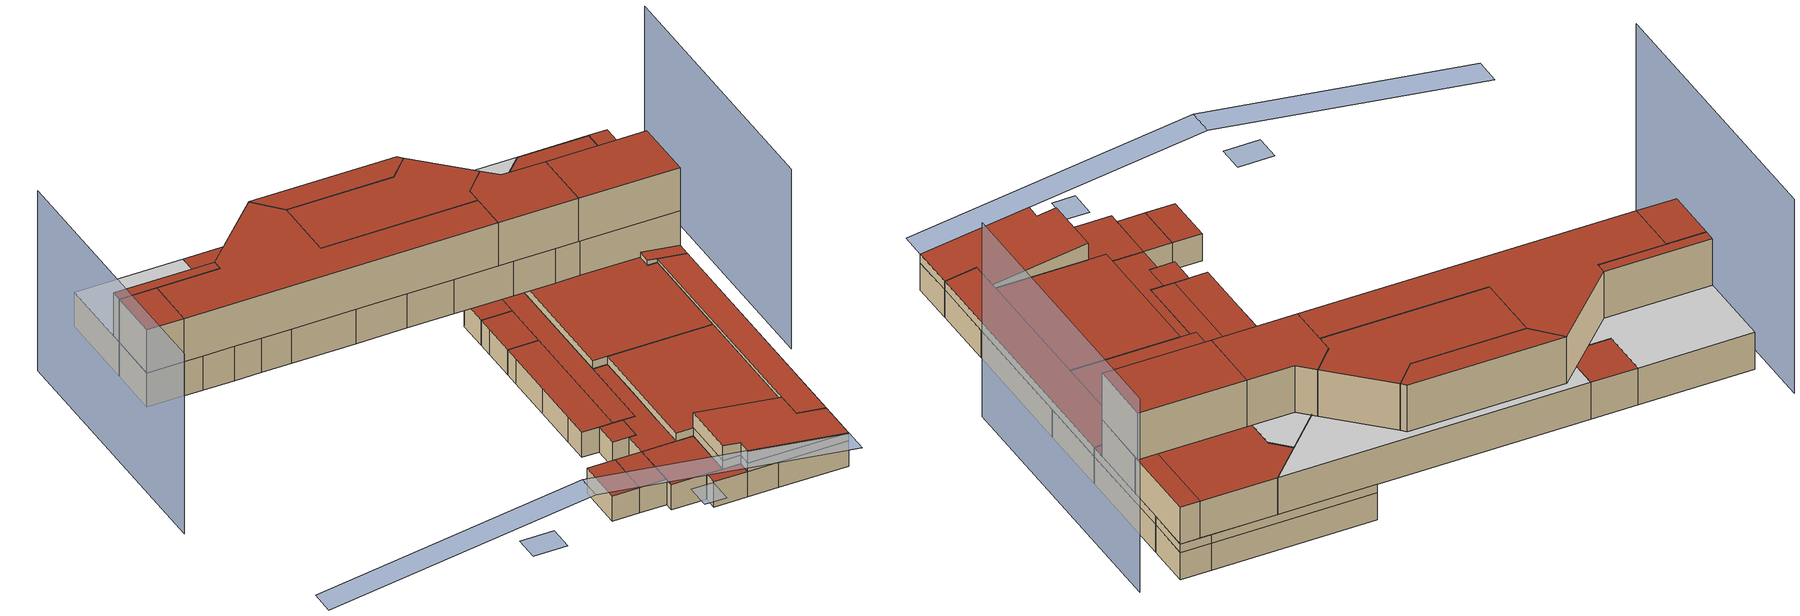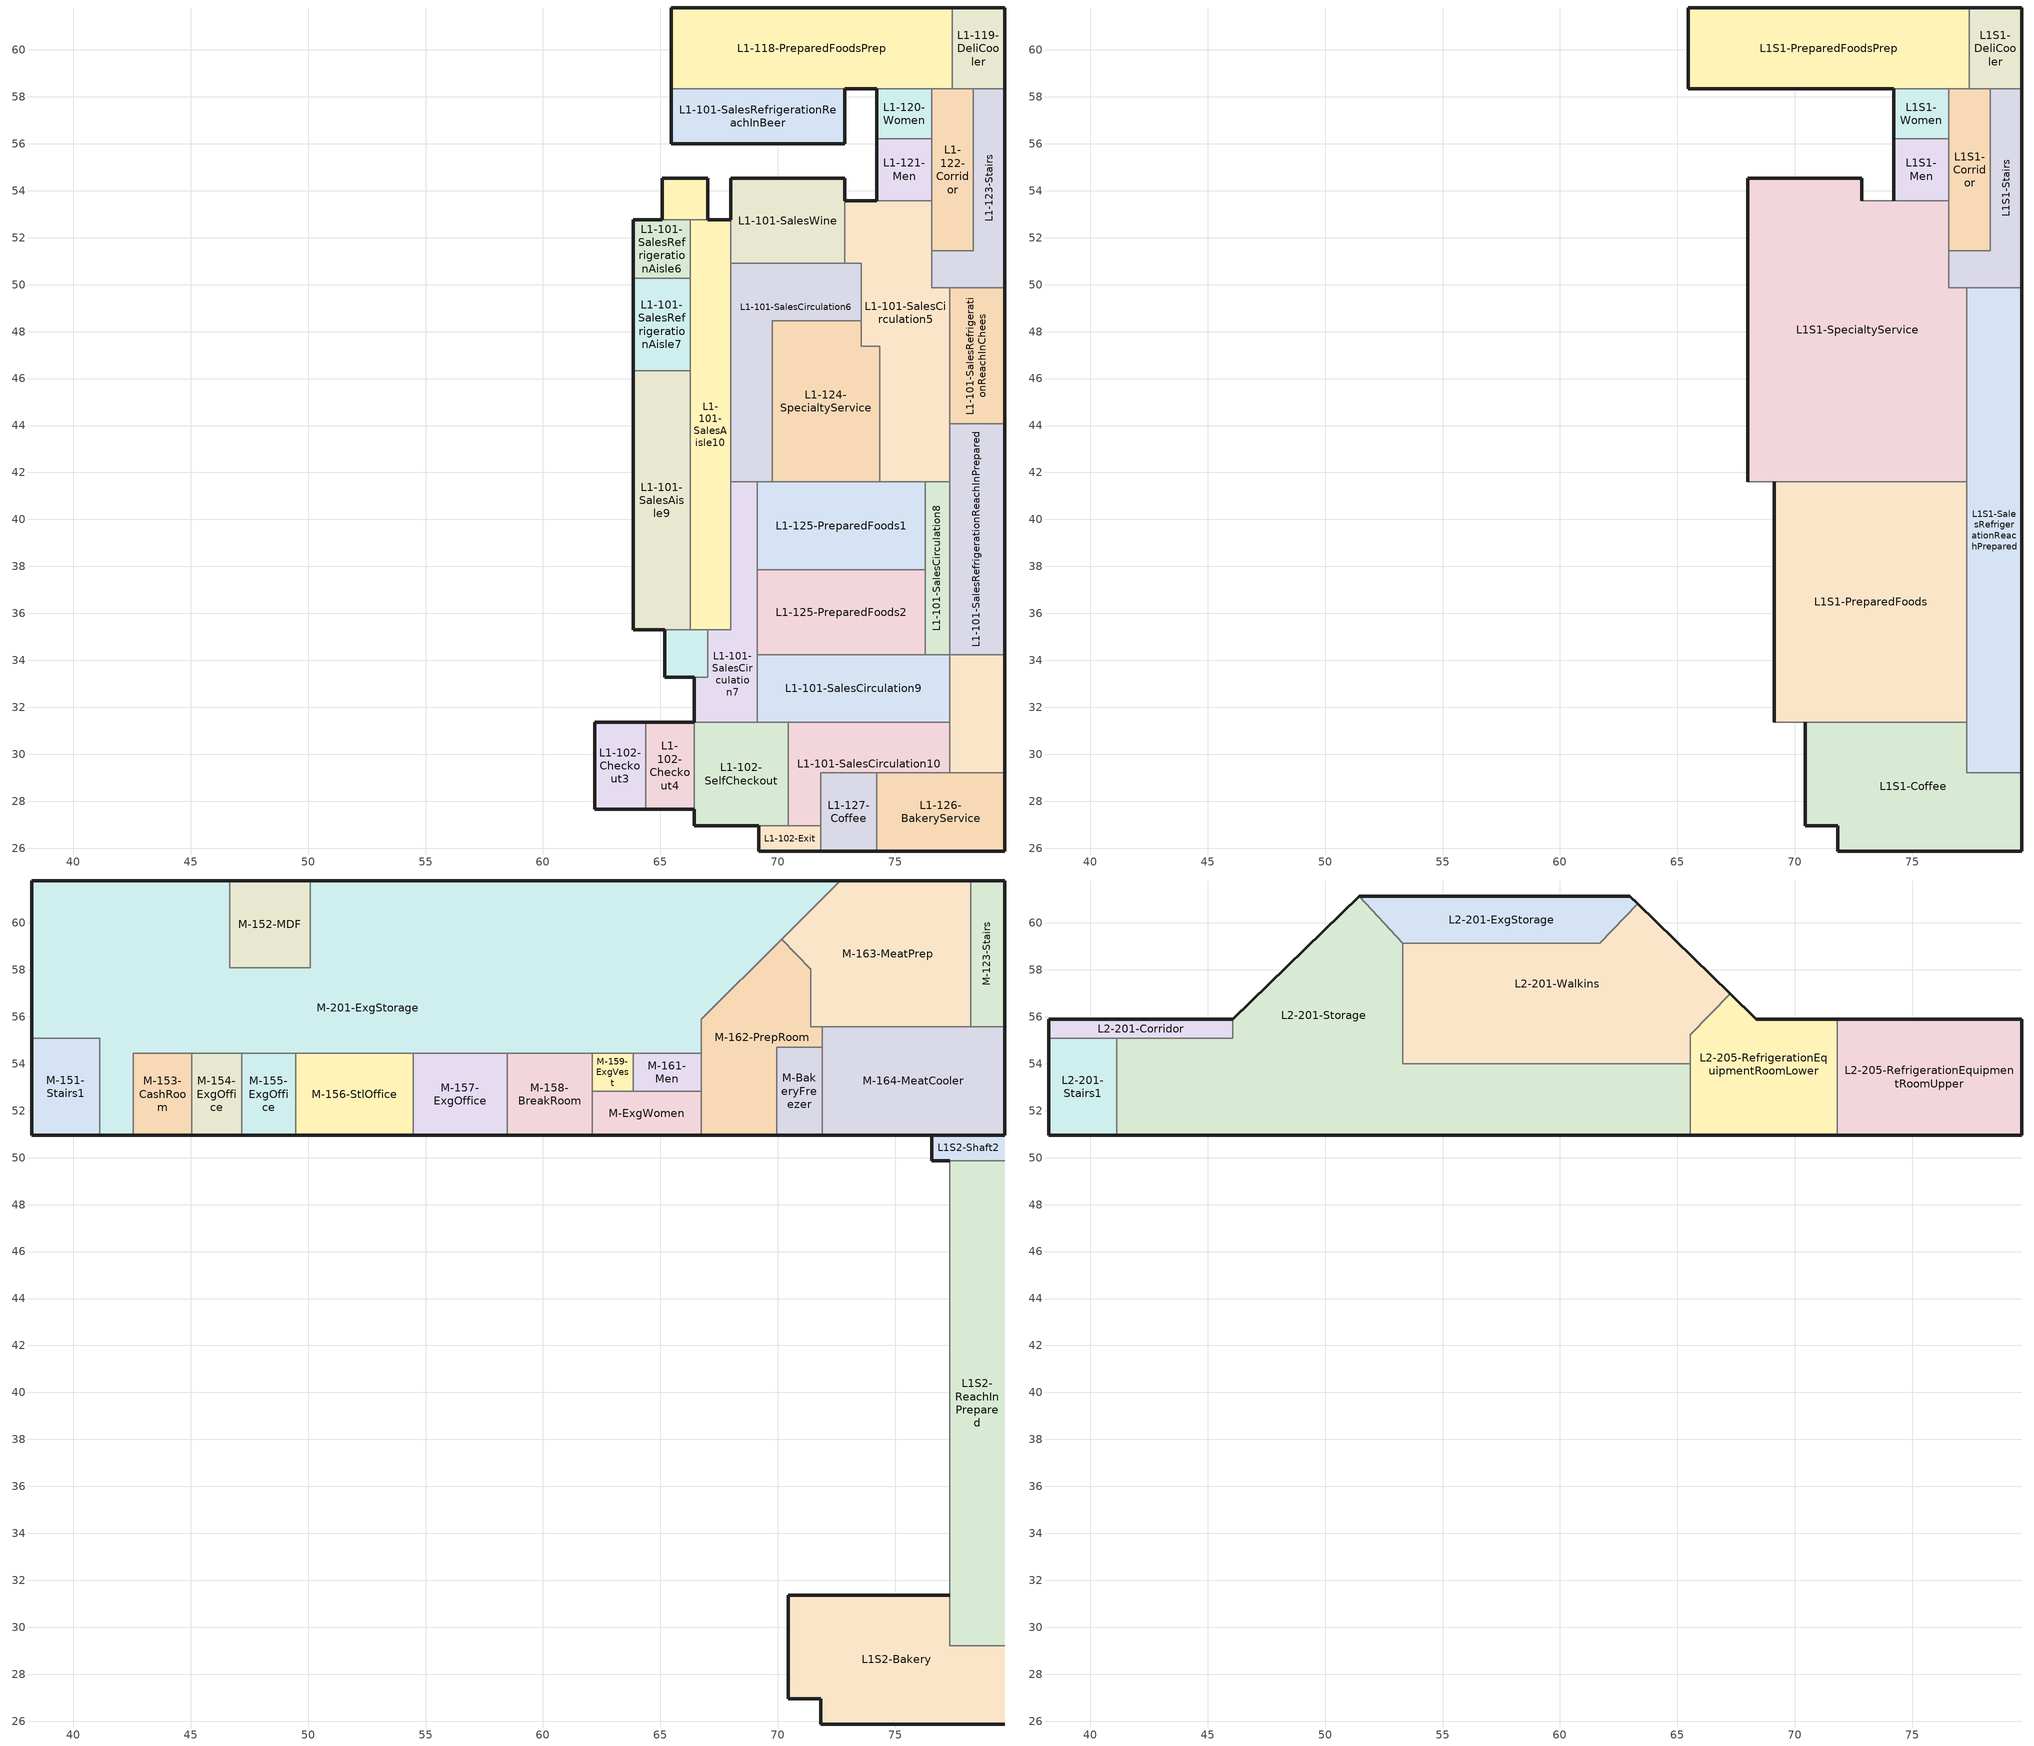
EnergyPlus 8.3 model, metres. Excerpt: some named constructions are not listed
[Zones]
L1-126-BakeryService
 floor ground (Interior Floor): 74.23,25.88 74.23,29.21 79.67,29.21 79.67,25.88 z0
 wall outside (Exterior Wall): 74.23,25.88 79.67,25.88 79.67,29.21 z0:2.13
 wall to L1-127-Coffee (Interior Wall): 74.23,29.21 74.23,25.88 z0:2.13
 wall to L1-101-SalesRefrigerationReachInBeverages (Interior Wall): 79.67,29.21 77.34,29.21 z0:2.13
 wall to L1-101-SalesCirculation10 (Interior Wall): 77.34,29.21 74.23,29.21 z0:2.13
L1-127-Coffee
 floor ground (Interior Floor): 71.84,25.88 71.84,29.21 74.23,29.21 74.23,25.88 z0
 wall outside (Exterior Wall): 71.84,25.88 74.23,25.88 z0:2.13
 wall to L1-101-SalesCirculation10 (Interior Wall): 74.23,29.21 71.84,29.21 71.84,26.95 z0:2.13
 wall to L1-102-Exit (Interior Wall): 71.84,26.95 71.84,25.88 z0:2.13
L1-102-Exit
 floor ground (Interior Floor): 69.19,25.88 69.19,26.95 71.84,26.95 71.84,25.88 z0
 wall outside (Exterior Wall): 69.19,26.95 69.19,25.88 71.84,25.88 z0:2.13
 wall to L1-102-SelfCheckout (Interior Wall): 70.44,26.95 69.19,26.95 z0:2.13
 wall to L1-101-SalesCirculation10 (Interior Wall): 71.84,26.95 70.44,26.95 z0:2.13
 roof outside (Exterior Roof): 69.19,25.88 71.84,25.88 71.84,26.95 69.19,26.95 z2.13
L1-102-SelfCheckout
 floor ground (Interior Floor): 66.45,26.95 66.45,31.36 70.44,31.36 70.44,26.95 z0
 wall outside (Exterior Wall): 66.45,27.65 66.45,26.95 69.19,26.95 z0:2.13
 wall to L1-101-SalesCirculation10 (Interior Wall): 70.44,26.95 70.44,31.36 z0:2.13
 wall to L1-101-SalesCirculation9 (Interior Wall): 70.44,31.36 69.13,31.36 z0:2.13
 wall to L1-101-SalesCirculation7 (Interior Wall): 69.13,31.36 66.45,31.36 z0:2.13
 wall to L1-102-Checkout4 (Interior Wall): 66.45,31.36 66.45,27.65 z0:2.13
 roof outside (Exterior Roof): 66.45,26.95 70.44,26.95 70.44,31.36 66.45,31.36 z2.13
L1-101-SalesRefrigerationReachInBeer
 floor ground (Interior Floor): 65.46,55.99 65.46,58.34 72.85,58.34 72.85,55.99 z0
 wall outside (Exterior Wall): 65.46,58.34 65.46,55.99 72.85,55.99 72.85,58.34 z0:2.13
 wall to L1-118-PreparedFoodsPrep (Interior Wall): 72.85,58.34 65.46,58.34 z0:2.13
 roof outside (Exterior Roof): 65.46,55.99 72.85,55.99 72.85,58.34 65.46,58.34 z2.13
L1-102-Checkout4
 floor ground (Interior Floor): 64.37,27.65 64.37,31.36 66.45,31.36 66.45,27.65 z0
 wall outside (Exterior Wall): 66.45,31.36 64.37,31.36 / 64.37,27.65 66.45,27.65 z0:2.13
 wall to L1-102-Checkout3 (Interior Wall): 64.37,31.36 64.37,27.65 z0:2.13
 roof outside (Exterior Roof): 64.37,27.65 66.45,27.65 66.45,31.36 64.37,31.36 z2.13
L1-102-Checkout3
 floor ground (Interior Floor): 62.21,27.65 62.21,31.36 64.37,31.36 64.37,27.65 z0
 wall outside (Exterior Wall): 64.37,31.36 62.21,31.36 62.21,27.65 64.37,27.65 z0:2.13
 roof outside (Exterior Roof): 62.21,27.65 64.37,27.65 64.37,31.36 62.21,31.36 z2.13
L1-101-SalesRefrigerationEndcap2
 floor ground (Interior Floor): 65.07,52.77 65.07,54.53 67.03,54.53 67.03,52.77 z0
 wall outside (Exterior Wall): 67.03,52.77 67.03,54.53 65.07,54.53 65.07,52.77 z0:2.13
 wall to L1-101-SalesRefrigerationAisle6 (Interior Wall): 65.07,52.77 66.27,52.77 z0:2.13
 wall to L1-101-SalesAisle10 (Interior Wall): 66.27,52.77 67.03,52.77 z0:2.13
 roof outside (Exterior Roof): 65.07,52.77 67.03,52.77 67.03,54.53 65.07,54.53 z2.13
L1-101-SalesRefrigerationEndcap3
 floor ground (Interior Floor): 65.2,33.28 65.2,35.3 67.03,35.3 67.03,33.28 z0
 wall outside (Exterior Wall): 65.2,35.3 65.2,33.28 66.45,33.28 z0:2.13
 wall to L1-101-SalesCirculation7 (Interior Wall): 66.45,33.28 67.03,33.28 67.03,35.3 z0:2.13
 wall to L1-101-SalesAisle10 (Interior Wall): 67.03,35.3 66.27,35.3 z0:2.13
 wall to L1-101-SalesAisle9 (Interior Wall): 66.27,35.3 65.2,35.3 z0:2.13
 roof outside (Exterior Roof): 65.2,33.28 67.03,33.28 67.03,35.3 65.2,35.3 z2.13
L1-101-SalesWine
 floor ground (Interior Floor): 68,50.9 68,54.53 72.85,54.53 72.85,50.9 z0
 wall outside (Exterior Wall): 72.85,53.58 72.85,54.53 68,54.53 68,52.77 z0:2.13
 wall to L1-101-SalesAisle10 (Interior Wall): 68,52.77 68,50.9 z0:2.13
 wall to L1-101-SalesCirculation6 (Interior Wall): 68,50.9 72.85,50.9 z0:2.13
 wall to L1-101-SalesCirculation5 (Interior Wall): 72.85,50.9 72.85,53.58 z0:2.13
L1-124-SpecialtyService
 floor ground (Interior Floor): 69.77,41.61 69.77,48.46 73.55,48.46 73.55,47.37 74.34,47.37 74.34,41.61 z0
 wall to L1-101-SalesCirculation5 (Interior Wall): 74.34,41.61 74.34,42.37 74.34,47.37 73.55,47.37 73.55,48.46 z0:2.13
 wall to L1-101-SalesCirculation6 (Interior Wall): 73.55,48.46 69.77,48.46 69.77,41.61 z0:2.13
 wall to L1-125-PreparedFoods1 (Interior Wall): 69.77,41.61 74.34,41.61 z0:2.13
L1-101-SalesCirculation6
 floor ground (Interior Floor): 68,41.61 68,50.9 73.55,50.9 73.55,48.46 69.77,48.46 69.77,41.61 z0
 wall to L1-125-PreparedFoods1 (Interior Wall): 69.13,41.61 69.77,41.61 z0:2.13
 wall to L1-101-SalesCirculation5 (Interior Wall): 73.55,48.46 73.55,50.9 72.85,50.9 z0:2.13
 wall to L1-101-SalesAisle10 (Interior Wall): 68,50.9 68,41.61 z0:2.13
 wall to L1-101-SalesCirculation7 (Interior Wall): 68,41.61 69.13,41.61 z0:2.13
L1-101-SalesRefrigerationReachInBeverages
 floor ground (Interior Floor): 77.34,29.21 77.34,34.25 79.67,34.25 79.67,29.21 z0
 wall outside (Exterior Wall): 79.67,29.21 79.67,34.25 z0:2.13
 wall to L1-101-SalesCirculation10 (Interior Wall): 77.34,31.36 77.34,29.21 z0:2.13
 wall to L1-101-SalesRefrigerationReachInPrepared (Interior Wall): 79.67,34.25 77.34,34.25 z0:2.13
 wall to L1-101-SalesCirculation9 (Interior Wall): 77.34,34.25 77.34,31.36 z0:2.13
L1-101-SalesRefrigerationAisle6
 floor ground (Interior Floor): 63.86,50.27 63.86,52.77 66.27,52.77 66.27,50.27 z0
 wall outside (Exterior Wall): 65.07,52.77 63.86,52.77 63.86,50.27 z0:2.13
 wall to L1-101-SalesRefrigerationAisle7 (Interior Wall): 63.86,50.27 66.27,50.27 z0:2.13
 wall to L1-101-SalesAisle10 (Interior Wall): 66.27,50.27 66.27,52.77 z0:2.13
 roof outside (Exterior Roof): 63.86,50.27 66.27,50.27 66.27,52.77 63.86,52.77 z2.13
L1-125-PreparedFoods1
 floor ground (Interior Floor): 69.13,37.86 69.13,41.61 76.29,41.61 76.29,37.86 z0
 wall to L1-125-PreparedFoods2 (Interior Wall): 69.13,37.86 76.29,37.86 z0:2.13
 wall to L1-101-SalesCirculation8 (Interior Wall): 76.29,37.86 76.29,41.61 z0:2.13
 wall to L1-101-SalesCirculation5 (Interior Wall): 76.29,41.61 74.34,41.61 z0:2.13
 wall to L1-101-SalesCirculation7 (Interior Wall): 69.13,41.61 69.13,37.86 z0:2.13
L1-125-PreparedFoods2
 floor ground (Interior Floor): 69.13,34.25 69.13,37.86 76.29,37.86 76.29,34.25 z0
 wall to L1-101-SalesCirculation7 (Interior Wall): 69.13,37.86 69.13,34.25 z0:2.13
 wall to L1-101-SalesCirculation9 (Interior Wall): 69.13,34.25 76.29,34.25 z0:2.13
 wall to L1-101-SalesCirculation8 (Interior Wall): 76.29,34.25 76.29,37.86 z0:2.13
L1-101-SalesCirculation7
 floor ground (Interior Floor): 66.45,31.36 66.45,33.28 67.03,33.28 67.03,35.3 68,35.3 68,41.61 69.13,41.61 69.13,31.36 z0
 wall outside (Exterior Wall): 66.45,33.28 66.45,31.36 z0:2.13
 wall to L1-101-SalesAisle10 (Interior Wall): 68,41.61 68,35.3 67.03,35.3 z0:2.13
 wall to L1-101-SalesCirculation9 (Interior Wall): 69.13,31.36 69.13,34.25 z0:2.13
 roof outside (Exterior Roof): 66.45,31.36 69.13,31.36 69.13,41.61 68,41.61 68,35.3 67.03,35.3 67.03,33.28 66.45,33.28 z2.13
L1-101-SalesAisle10
 floor ground (Interior Floor): 66.27,35.3 66.27,52.77 68,52.77 68,35.3 z0
 wall outside (Exterior Wall): 68,52.77 67.03,52.77 z0:2.13
 wall to L1-101-SalesRefrigerationAisle7 (Interior Wall): 66.27,50.27 66.27,46.33 z0:2.13
 wall to L1-101-SalesAisle9 (Interior Wall): 66.27,46.33 66.27,35.3 z0:2.13
 roof outside (Exterior Roof): 66.27,35.3 68,35.3 68,52.77 66.27,52.77 z2.13
L1-101-SalesRefrigerationAisle7
 floor ground (Interior Floor): 63.86,46.33 63.86,50.27 66.27,50.27 66.27,46.33 z0
 wall outside (Exterior Wall): 63.86,50.27 63.86,49 63.86,46.33 z0:2.13
 wall to L1-101-SalesAisle9 (Interior Wall): 63.86,46.33 66.27,46.33 z0:2.13
 roof outside (Exterior Roof): 63.86,46.33 66.27,46.33 66.27,50.27 63.86,50.27 z2.13
L1-101-SalesAisle9
 floor ground (Interior Floor): 63.86,35.3 63.86,46.33 66.27,46.33 66.27,35.3 z0
 wall outside (Exterior Wall): 63.86,46.33 63.86,45.13 63.86,41.19 63.86,37.32 63.86,35.3 65.2,35.3 z0:2.13
 roof outside (Exterior Roof): 63.86,35.3 66.27,35.3 66.27,46.33 63.86,46.33 z2.13
L1-101-SalesRefrigerationReachInChees
 floor ground (Interior Floor): 77.34,44.08 77.34,49.87 79.67,49.87 79.67,44.08 z0
 wall outside (Exterior Wall): 79.67,44.08 79.67,49.87 z0:2.13
 wall to L1-101-SalesCirculation5 (Interior Wall): 77.34,49.87 77.34,44.08 z0:2.13
 wall to L1-101-SalesRefrigerationReachInPrepared (Interior Wall): 77.34,44.08 79.67,44.08 z0:2.13
 wall to L1-123-Stairs (Interior Wall): 79.67,49.87 77.34,49.87 z0:2.13
L1-101-SalesRefrigerationReachInPrepared
 floor ground (Interior Floor): 77.34,34.25 77.34,44.08 79.67,44.08 79.67,34.25 z0
 wall outside (Exterior Wall): 79.67,34.25 79.67,44.08 z0:2.13
 wall to L1-101-SalesCirculation8 (Interior Wall): 77.34,41.61 77.34,34.25 z0:2.13
 wall to L1-101-SalesCirculation5 (Interior Wall): 77.34,44.08 77.34,41.61 z0:2.13
L1-101-SalesCirculation5
 floor ground (Interior Floor): 73.55,47.37 73.55,50.9 72.85,50.9 72.85,53.58 76.57,53.58 76.57,49.87 77.34,49.87 77.34,41.61 74.34,41.61 74.34,47.37 z0
 wall outside (Exterior Wall): 74.22,53.58 72.85,53.58 z0:2.13
 wall to L1-123-Stairs (Interior Wall): 77.34,49.87 76.57,49.87 76.57,51.44 z0:2.13
 wall to L1-122-Corridor (Interior Wall): 76.57,51.44 76.57,53.58 z0:2.13
 wall to L1-121-Men (Interior Wall): 76.57,53.58 74.22,53.58 z0:2.13
 wall to L1-101-SalesCirculation8 (Interior Wall): 76.29,41.61 77.34,41.61 z0:2.13
L1-101-SalesCirculation8
 floor ground (Interior Floor): 76.29,34.25 76.29,41.61 77.34,41.61 77.34,34.25 z0
 wall to L1-101-SalesCirculation9 (Interior Wall): 76.29,34.25 77.34,34.25 z0:2.13
L1-101-SalesCirculation9
 floor ground (Interior Floor): 69.13,31.36 69.13,34.25 77.34,34.25 77.34,31.36 z0
 wall to L1-101-SalesCirculation10 (Interior Wall): 70.44,31.36 77.34,31.36 z0:2.13
L1-101-SalesCirculation10
 floor ground (Interior Floor): 70.44,26.95 70.44,31.36 77.34,31.36 77.34,29.21 71.84,29.21 71.84,26.95 z0
L1-121-Men
 floor ground (Interior Floor): 74.22,53.58 74.22,56.22 76.57,56.22 76.57,53.58 z0
 wall outside (Exterior Wall): 74.22,56.22 74.22,53.58 z0:2.13
 wall to L1-122-Corridor (Interior Wall): 76.57,53.58 76.57,56.22 z0:2.13
 wall to L1-120-Women (Interior Wall): 76.57,56.22 74.22,56.22 z0:2.13
L1-118-PreparedFoodsPrep
 floor ground (Interior Floor): 65.46,58.34 65.46,61.78 77.42,61.78 77.42,58.34 z0
 wall outside (Exterior Wall): 77.42,61.78 65.46,61.78 65.46,58.34 / 72.85,58.34 74.22,58.34 z0:2.13
 wall to L1-122-Corridor (Interior Wall): 76.57,58.34 77.42,58.34 z0:2.13
 wall to L1-119-DeliCooler (Interior Wall): 77.42,58.34 77.42,61.78 z0:2.13
 wall to L1-120-Women (Interior Wall): 74.22,58.34 76.57,58.34 z0:2.13
L1-120-Women
 floor ground (Interior Floor): 74.22,56.22 74.22,58.34 76.57,58.34 76.57,56.22 z0
 wall outside (Exterior Wall): 74.22,58.34 74.22,56.22 z0:2.13
 wall to L1-122-Corridor (Interior Wall): 76.57,56.22 76.57,58.34 z0:2.13
L1-119-DeliCooler
 floor ground (Interior Floor): 77.42,58.34 77.42,61.78 79.67,61.78 79.67,58.34 z0
 wall outside (Exterior Wall): 79.67,58.34 79.67,61.78 77.42,61.78 z0:2.13
 wall to L1-123-Stairs (Interior Wall): 78.33,58.34 79.67,58.34 z0:2.13
 wall to L1-122-Corridor (Interior Wall): 77.42,58.34 78.33,58.34 z0:2.13
L1-122-Corridor
 floor ground (Interior Floor): 76.57,51.44 76.57,58.34 78.33,58.34 78.33,51.44 z0
 wall to L1-123-Stairs (Interior Wall): 76.57,51.44 78.33,51.44 78.33,58.34 z0:2.13
L1-123-Stairs
 floor ground (Interior Floor): 76.57,49.87 76.57,51.44 78.33,51.44 78.33,58.34 79.67,58.34 79.67,49.87 z0
 wall outside (Exterior Wall): 79.67,49.87 79.67,58.34 z0:2.13
L1S1-PreparedFoods
 floor to L1-101-SalesCirculation9 (Interior Floor): 69.13,31.36 69.13,41.61 77.34,41.61 77.34,31.36 z2.13
 wall outside (Exterior Wall): 69.13,41.61 69.13,31.36 z2.13:2.82
 wall to L1S1-SpecialtyService (Interior Wall): 77.34,41.61 69.13,41.61 z2.13:2.82
 wall to L1S1-Coffee (Interior Wall): 69.13,31.36 77.34,31.36 z2.13:2.82
 wall to L1S1-SalesRefrigerationReachPrepared (Interior Wall): 77.34,31.36 77.34,41.61 z2.13:2.82
 roof outside (Exterior Roof): 69.13,31.36 77.34,31.36 77.34,41.61 69.13,41.61 z2.82
L1S1-Coffee
 floor to L1-101-SalesCirculation10 (Interior Floor): 70.44,26.95 70.44,31.36 77.34,31.36 77.34,29.21 79.67,29.21 79.67,25.88 71.84,25.88 71.84,26.95 z2.13
 wall outside (Exterior Wall): 70.44,31.36 70.44,26.95 71.84,26.95 71.84,25.88 79.67,25.88 79.67,29.21 z2.13:2.82
 wall to L1S1-SalesRefrigerationReachPrepared (Interior Wall): 79.67,29.21 77.34,29.21 77.34,31.36 z2.13:2.82
L1S1-SalesRefrigerationReachPrepared
 floor to L1-101-SalesRefrigerationReachInPrepared (Interior Floor): 77.34,29.21 77.34,49.87 79.67,49.87 79.67,29.21 z2.13
 wall outside (Exterior Wall): 79.67,29.21 79.67,49.87 z2.13:2.82
 wall to L1S1-Stairs (Interior Wall): 79.67,49.87 77.34,49.87 z2.13:2.82
 wall to L1S1-SpecialtyService (Interior Wall): 77.34,49.87 77.34,29.21 z2.13:2.82
L1S1-SpecialtyService
 floor to L1-101-SalesCirculation5 (Interior Floor): 68,41.61 68,54.53 72.85,54.53 72.85,53.58 76.57,53.58 76.57,49.87 77.34,49.87 77.34,41.61 z2.13
 wall outside (Exterior Wall): 72.85,53.58 72.85,54.53 68,54.53 68,41.61 z2.13:2.82
 wall to L1S1-Stairs (Interior Wall): 77.34,49.87 76.57,49.87 76.57,53.58 z2.13:2.82
 wall to L1S1-Men (Interior Wall): 76.57,53.58 72.85,53.58 z2.13:2.82
 roof outside (Exterior Roof): 68,41.61 77.34,41.61 77.34,49.87 76.57,49.87 76.57,53.58 72.85,53.58 72.85,54.53 68,54.53 z2.82
L1S1-Men
 floor to L1-121-Men (Interior Floor): 74.22,53.58 74.22,56.22 76.57,56.22 76.57,53.58 z2.13
 wall outside (Exterior Wall): 74.22,56.22 74.22,53.58 z2.13:2.82
 wall to L1S1-Corridor (Interior Wall): 76.57,53.58 76.57,56.22 z2.13:2.82
 wall to L1S1-Women (Interior Wall): 76.57,56.22 74.22,56.22 z2.13:2.82
 roof outside (Exterior Roof): 74.22,53.58 76.57,53.58 76.57,56.22 74.22,56.22 z2.82
L1S1-PreparedFoodsPrep
 floor to L1-118-PreparedFoodsPrep (Interior Floor): 65.46,58.34 65.46,61.78 77.42,61.78 77.42,58.34 z2.13
 wall outside (Exterior Wall): 77.42,61.78 65.46,61.78 65.46,58.34 72.85,58.34 74.22,58.34 z2.13:2.82
 wall to L1S1-Corridor (Interior Wall): 76.57,58.34 77.42,58.34 z2.13:2.82
 wall to L1S1-DeliCooler (Interior Wall): 77.42,58.34 77.42,61.78 z2.13:2.82
 wall to L1S1-Women (Interior Wall): 74.22,58.34 76.57,58.34 z2.13:2.82
 roof outside (Exterior Roof): 65.46,58.34 77.42,58.34 77.42,61.78 65.46,61.78 z2.82
L1S1-Women
 floor to L1-120-Women (Interior Floor): 74.22,56.22 74.22,58.34 76.57,58.34 76.57,56.22 z2.13
 wall outside (Exterior Wall): 74.22,58.34 74.22,56.22 z2.13:2.82
 wall to L1S1-Corridor (Interior Wall): 76.57,56.22 76.57,58.34 z2.13:2.82
 roof outside (Exterior Roof): 74.22,56.22 76.57,56.22 76.57,58.34 74.22,58.34 z2.82
L1S1-DeliCooler
 floor to L1-119-DeliCooler (Interior Floor): 77.42,58.34 77.42,61.78 79.67,61.78 79.67,58.34 z2.13
 wall outside (Exterior Wall): 79.67,58.34 79.67,61.78 77.42,61.78 z2.13:2.82
 wall to L1S1-Stairs (Interior Wall): 78.33,58.34 79.67,58.34 z2.13:2.82
 wall to L1S1-Corridor (Interior Wall): 77.42,58.34 78.33,58.34 z2.13:2.82
 roof outside (Exterior Roof): 77.42,58.34 79.67,58.34 79.67,61.78 77.42,61.78 z2.82
L1S1-Corridor
 floor to L1-122-Corridor (Interior Floor): 76.57,51.44 76.57,58.34 78.33,58.34 78.33,51.44 z2.13
 wall to L1S1-Stairs (Interior Wall): 76.57,51.44 78.33,51.44 78.33,58.34 z2.13:2.82
 roof outside (Exterior Roof): 76.57,51.44 78.33,51.44 78.33,58.34 76.57,58.34 z2.82
L1S1-Stairs
 floor to L1-123-Stairs (Interior Floor): 76.57,49.87 76.57,51.44 78.33,51.44 78.33,58.34 79.67,58.34 79.67,49.87 z2.13
 wall outside (Exterior Wall): 79.67,49.87 79.67,58.34 z2.13:2.82
L1S2-Bakery
 floor to L1S1-Coffee (Interior Floor): 70.44,26.95 70.44,31.36 77.34,31.36 77.34,29.21 79.67,29.21 79.67,25.88 71.84,25.88 71.84,26.95 z2.82
 wall outside (Exterior Wall): 70.44,31.36 70.44,26.95 z2.82:4.11; 71.84,26.95 71.84,25.88 z2.82:3.91; 71.84,25.88,2.82 79.67,25.88,2.82 71.84,25.88,3.91; 77.34,31.36,2.82 70.44,31.36,2.82 70.44,31.36,4.11 77.34,31.36,3.15; 70.44,26.95,2.82 71.84,26.95,2.82 71.84,26.95,3.91 70.44,26.95,4.11
 wall to L1S2-ReachInPrepared (Interior Wall): 77.34,29.21 77.34,31.36 z2.82:3.15; 79.67,29.21,2.82 77.34,29.21,2.82 77.34,29.21,3.15
 roof outside (Exterior Roof): 71.84,25.88,3.91 79.67,25.88,2.82 79.67,29.21,2.82 77.34,29.21,3.15 77.34,31.36,3.15 70.44,31.36,4.11 70.44,26.95,4.11 71.84,26.95,3.91
L1S2-ReachInPrepared
 floor to L1S1-SalesRefrigerationReachPrepared (Interior Floor): 77.34,29.21 77.34,49.87 79.67,49.87 79.67,29.21 z2.82
 wall to L1S2-Shaft2 (Interior Wall): 79.67,49.87,2.82 77.34,49.87,2.82 77.34,49.87,3.15
 roof outside (Exterior Roof): 77.34,29.21,3.15 79.67,29.21,2.82 79.67,49.87,2.82 77.34,49.87,3.15
L1S2-Shaft2
 floor to L1S1-Stairs (Interior Floor): 76.57,49.87 76.57,50.96 79.67,50.96 79.67,49.87 z2.82
 wall outside (Exterior Wall): 76.57,50.96 76.57,49.87 z2.82:3.25; 79.67,50.96,2.82 76.57,50.96,2.82 76.57,50.96,3.25; 76.57,49.87,2.82 77.34,49.87,2.82 77.34,49.87,3.15 76.57,49.87,3.25
 roof outside (Exterior Roof): 76.57,49.87,3.25 79.67,49.87,2.82 79.67,50.96,2.82 76.57,50.96,3.25
M-158-BreakRoom
 floor outside (Interior Floor): 58.47,50.96 58.47,54.44 62.09,54.44 62.09,50.96 z2.82
 wall outside (Exterior Wall): 58.47,50.96 62.09,50.96 z2.82:5.72
 wall to M-ExgWomen (Interior Wall): 62.09,50.96 62.09,52.83 z2.82:5.72
 wall to M-157-ExgOffice (Interior Wall): 58.47,54.44 58.47,50.96 z2.82:5.72
 wall to M-201-ExgStorage (Interior Wall): 62.09,54.44 58.47,54.44 z2.82:5.72
 wall to M-159-ExgVest (Interior Wall): 62.09,52.83 62.09,54.44 z2.82:5.72
M-161-Men
 floor outside (Interior Floor): 63.84,52.83 63.84,54.44 66.75,54.44 66.75,52.83 z2.82
 wall to M-159-ExgVest (Interior Wall): 63.84,54.44 63.84,52.83 z2.82:5.72
 wall to M-201-ExgStorage (Interior Wall): 66.75,54.44 63.84,54.44 z2.82:5.72
 wall to M-162-PrepRoom (Interior Wall): 66.75,52.83 66.75,54.44 z2.82:5.72
 wall to M-ExgWomen (Interior Wall): 63.84,52.83 66.75,52.83 z2.82:5.72
M-159-ExgVest
 floor outside (Interior Floor): 62.09,52.83 62.09,54.44 63.84,54.44 63.84,52.83 z2.82
 wall to M-ExgWomen (Interior Wall): 62.09,52.83 63.84,52.83 z2.82:5.72
 wall to M-201-ExgStorage (Interior Wall): 63.84,54.44 62.09,54.44 z2.82:5.72
M-201-ExgStorage
 floor outside (Interior Floor): 38.22,55.08 38.22,61.78 46.65,61.78 46.65,58.09 50.08,58.09 50.08,61.78 72.67,61.78 66.75,55.9 66.75,54.44 42.55,54.44 42.55,50.96 41.12,50.96 41.12,55.08 z2.82
 wall outside (Exterior Wall): 72.67,61.78 50.08,61.78 / 41.12,50.96 42.55,50.96 / 46.65,61.78 38.22,61.78 38.22,55.08 z2.82:5.72
 wall to M-152-MDF (Interior Wall): 50.08,61.78 50.08,58.09 46.65,58.09 46.65,61.78 z2.82:5.72
 wall to M-163-MeatPrep (Interior Wall): 70.16,59.29 72.67,61.78 z2.82:5.72
 wall to M-162-PrepRoom (Interior Wall): 66.75,54.44 66.75,55.9 70.16,59.29 z2.82:5.72
 wall to M-157-ExgOffice (Interior Wall): 54.48,54.44 58.47,54.44 z2.82:5.72
 wall to M-156-StlOffice (Interior Wall): 49.47,54.44 54.48,54.44 z2.82:5.72
 wall to M-155-ExgOffice (Interior Wall): 47.16,54.44 49.47,54.44 z2.82:5.72
 wall to M-154-ExgOffice (Interior Wall): 45.04,54.44 47.16,54.44 z2.82:5.72
 wall to M-153-CashRoom (Interior Wall): 42.55,50.96 42.55,54.44 45.04,54.44 z2.82:5.72
 wall to M-151-Stairs1 (Interior Wall): 38.22,55.08 41.12,55.08 41.12,50.96 z2.82:5.72
M-152-MDF
 floor outside (Interior Floor): 46.65,58.09 46.65,61.78 50.08,61.78 50.08,58.09 z2.82
 wall outside (Exterior Wall): 50.08,61.78 46.65,61.78 z2.82:5.72
 roof outside (Exterior Roof): 46.65,58.09 50.08,58.09 50.08,61.78 46.65,61.78 z5.72
M-162-PrepRoom
 floor outside (Interior Floor): 66.75,50.96 66.75,55.9 70.16,59.29 71.41,58.03 71.41,55.57 71.89,55.57 71.89,54.7 69.95,54.7 69.95,50.96 z2.82
 wall outside (Exterior Wall): 66.75,50.96 69.95,50.96 z2.82:5.72
 wall to M-164-MeatCooler (Interior Wall): 71.89,54.7 71.89,55.57 z2.82:5.72
 wall to M-BakeryFreezer (Interior Wall): 69.95,50.96 69.95,54.7 71.89,54.7 z2.82:5.72
 wall to M-ExgWomen (Interior Wall): 66.75,52.83 66.75,50.96 z2.82:5.72
 wall to M-163-MeatPrep (Interior Wall): 71.89,55.57 71.41,55.57 71.41,58.03 70.16,59.29 z2.82:5.72
M-BakeryFreezer
 floor outside (Interior Floor): 69.95,50.96 69.95,54.7 71.89,54.7 71.89,50.96 z2.82
 wall outside (Exterior Wall): 69.95,50.96 71.89,50.96 z2.82:5.72
 wall to M-164-MeatCooler (Interior Wall): 71.89,50.96 71.89,54.7 z2.82:5.72
M-163-MeatPrep
 floor outside (Interior Floor): 71.41,55.57 78.23,55.57 78.23,61.78 72.67,61.78 70.16,59.29 71.41,58.03 z2.82
 wall outside (Exterior Wall): 78.23,61.78 72.67,61.78 z2.82:5.72
 wall to M-123-Stairs (Interior Wall): 78.23,55.57 78.23,61.78 z2.82:5.72
 wall to M-164-MeatCooler (Interior Wall): 71.89,55.57 78.23,55.57 z2.82:5.72
 roof outside (Exterior Roof): 71.41,55.57 71.41,58.03 70.16,59.29 72.67,61.78 78.23,61.78 78.23,55.57 z5.72
M-123-Stairs
 floor outside (Interior Floor): 78.23,55.57 78.23,61.78 79.67,61.78 79.67,55.57 z2.82
 wall outside (Exterior Wall): 79.67,55.57 79.67,61.78 78.23,61.78 z2.82:5.72
 wall to M-164-MeatCooler (Interior Wall): 78.23,55.57 79.67,55.57 z2.82:5.72
 roof outside (Exterior Roof): 78.23,55.57 79.67,55.57 79.67,61.78 78.23,61.78 z5.72
M-151-Stairs1
 floor outside (Interior Floor): 38.22,50.96 38.22,55.08 41.12,55.08 41.12,50.96 z2.82
 wall outside (Exterior Wall): 38.22,55.08 38.22,50.96 41.12,50.96 z2.82:5.72
M-ExgWomen
 floor outside (Interior Floor): 62.09,50.96 62.09,52.83 66.75,52.83 66.75,50.96 z2.82
 wall outside (Exterior Wall): 62.09,50.96 66.75,50.96 z2.82:5.72
M-157-ExgOffice
 floor outside (Interior Floor): 54.48,50.96 54.48,54.44 58.47,54.44 58.47,50.96 z2.82
 wall outside (Exterior Wall): 54.48,50.96 58.47,50.96 z2.82:5.72
 wall to M-156-StlOffice (Interior Wall): 54.48,54.44 54.48,50.96 z2.82:5.72
M-156-StlOffice
 floor outside (Interior Floor): 49.47,50.96 49.47,54.44 54.48,54.44 54.48,50.96 z2.82
 wall outside (Exterior Wall): 49.47,50.96 54.48,50.96 z2.82:5.72
 wall to M-155-ExgOffice (Interior Wall): 49.47,54.44 49.47,50.96 z2.82:5.72
M-155-ExgOffice
 floor outside (Interior Floor): 47.16,50.96 47.16,54.44 49.47,54.44 49.47,50.96 z2.82
 wall outside (Exterior Wall): 47.16,50.96 49.47,50.96 z2.82:5.72
 wall to M-154-ExgOffice (Interior Wall): 47.16,54.44 47.16,50.96 z2.82:5.72
M-154-ExgOffice
 floor outside (Interior Floor): 45.04,50.96 45.04,54.44 47.16,54.44 47.16,50.96 z2.82
 wall outside (Exterior Wall): 45.04,50.96 47.16,50.96 z2.82:5.72
 wall to M-153-CashRoom (Interior Wall): 45.04,54.44 45.04,50.96 z2.82:5.72
M-153-CashRoom
 floor outside (Interior Floor): 42.55,50.96 42.55,54.44 45.04,54.44 45.04,50.96 z2.82
 wall outside (Exterior Wall): 42.55,50.96 45.04,50.96 z2.82:5.72
M-164-MeatCooler
 floor outside (Interior Floor): 71.89,50.96 71.89,55.57 79.67,55.57 79.67,50.96 z2.82
 wall outside (Exterior Wall): 71.89,50.96 79.67,50.96 79.67,55.57 z2.82:5.72
L2-201-Walkins
 floor to M-201-ExgStorage (Interior Floor): 67.25,56.99 65.54,55.23 65.54,54 53.31,54 53.31,59.13 61.69,59.13 63.31,60.8 z5.72
 wall outside (Exterior Wall): 67.25,56.99 63.31,60.8 z5.72:9.37
 wall to L2-201-ExgStorage (Interior Wall): 63.31,60.8 61.69,59.13 53.31,59.13 z5.72:9.37
 wall to L2-205-RefrigerationEquipmentRoomLower (Interior Wall): 65.54,54 65.54,55.23 67.25,56.99 z5.72:9.37
 wall to L2-201-Storage (Interior Wall): 53.31,59.13 53.31,54 65.54,54 z5.72:9.37
 roof outside (Exterior Roof): 53.31,54 65.54,54 65.54,55.23 67.25,56.99 63.31,60.8 61.69,59.13 53.31,59.13 z9.37
L2-201-Storage
 floor to M-159-ExgVest (Interior Floor): 41.12,50.96 41.12,55.08 46.06,55.08 46.06,55.9 51.46,61.14 53.31,59.13 53.31,54 65.54,54 65.54,50.96 z5.72
 wall outside (Exterior Wall): 41.12,50.96 65.54,50.96 / 51.46,61.14 46.06,55.9 z5.72:9.37
 wall to L2-205-RefrigerationEquipmentRoomLower (Interior Wall): 65.54,50.96 65.54,54 z5.72:9.37
 wall to L2-201-Stairs1 (Interior Wall): 41.12,55.08 41.12,50.96 z5.72:9.37
 wall to L2-201-Corridor (Interior Wall): 46.06,55.9 46.06,55.08 41.12,55.08 z5.72:9.37
 wall to L2-201-ExgStorage (Interior Wall): 53.31,59.13 51.46,61.14 z5.72:9.37
 roof outside (Exterior Roof): 41.12,50.96 65.54,50.96 65.54,54 53.31,54 53.31,59.13 51.46,61.14 46.06,55.9 46.06,55.08 41.12,55.08 z9.37
L2-201-ExgStorage
 floor to M-201-ExgStorage (Interior Floor): 53.31,59.13 51.46,61.14 62.97,61.14 63.31,60.8 61.69,59.13 z5.72
 wall outside (Exterior Wall): 63.31,60.8 62.97,61.14 51.46,61.14 z5.72:9.37
 roof outside (Exterior Roof): 53.31,59.13 61.69,59.13 63.31,60.8 62.97,61.14 51.46,61.14 z9.37
L2-205-RefrigerationEquipmentRoomUpper
 floor to M-164-MeatCooler (Interior Floor): 71.8,50.96 71.8,55.9 79.67,55.9 79.67,50.96 z5.72
 wall outside (Exterior Wall): 71.8,50.96 79.67,50.96 79.67,55.9 71.8,55.9 z5.72:9.37
 wall to L2-205-RefrigerationEquipmentRoomLower (Interior Wall): 71.8,55.9 71.8,50.96 z5.72:9.37
 roof outside (Exterior Roof): 71.8,50.96 79.67,50.96 79.67,55.9 71.8,55.9 z9.37
L2-201-Corridor
 floor to M-201-ExgStorage (Interior Floor): 38.22,55.08 38.22,55.9 46.06,55.9 46.06,55.08 z5.72
 wall outside (Exterior Wall): 46.06,55.9 38.22,55.9 38.22,55.08 z5.72:9.37
 wall to L2-201-Stairs1 (Interior Wall): 38.22,55.08 41.12,55.08 z5.72:9.37
 roof outside (Exterior Roof): 38.22,55.08 46.06,55.08 46.06,55.9 38.22,55.9 z9.37
L2-205-RefrigerationEquipmentRoomLower
 floor to M-BakeryFreezer (Interior Floor): 65.54,50.96 65.54,55.23 67.25,56.99 68.37,55.9 71.8,55.9 71.8,50.96 z5.72
 wall outside (Exterior Wall): 65.54,50.96 71.8,50.96 / 71.8,55.9 68.37,55.9 67.25,56.99 z5.72:9.37
 roof outside (Exterior Roof): 65.54,50.96 71.8,50.96 71.8,55.9 68.37,55.9 67.25,56.99 65.54,55.23 z9.37
L2-201-Stairs1
 floor to M-151-Stairs1 (Interior Floor): 38.22,50.96 38.22,55.08 41.12,55.08 41.12,50.96 z5.72
 wall outside (Exterior Wall): 38.22,55.08 38.22,50.96 41.12,50.96 z5.72:9.37
 roof outside (Exterior Roof): 38.22,50.96 41.12,50.96 41.12,55.08 38.22,55.08 z9.37
shading: 35.4,40 35.4,61.78 / 82.6,61.78 82.6,40 z0:15.24; 67.45,23.87 67.45,25.88 69.16,25.88 69.16,23.87 z2.09; 54.11,23.87 54.11,25.88 56.79,25.88 56.79,23.87 z2.09; 38.22,23.88,2.82 38.22,25.88,2.82 58.95,25.88,5.72 58.95,23.88,5.72; 58.95,23.88,5.72 58.95,25.88,5.72 79.67,25.88,2.82 79.67,23.88,2.82
[Building]
NoeValleyWFM_Geometry.idf: North Axis {deg}=356.173; Terrain=City; Solar Distribution or maybe FullExterior=FullInteriorAndExteriorWithReflections
[Site:Location]
Sacramento Executive Arpt	USA: 38.5, -121.5, -8, 5
[SizingPeriod:DesignDay] Day of Month=21; Dry-Bulb Temperature Range Modifier Type=DefaultMultipliers; Barometric Pressure {Pa}=101265; Rain {Yes/No}=No; Snow on ground {Yes/No}=No; Daylight Savings Time Indicator=No
Name | Month | Day Type | Maximum Dry-Bulb Temperature {C} | Daily Dry-Bulb Temperature Range {C} | Humidity Condition Type | Wetbulb at Maximum Dry-Bulb {C} | Wind Speed {m/s} design conditions vs. traditional 6.71 m/s (15 mph) | Wind Direction {Degrees; N=0, S=180} | Solar Model Indicator | Clearness {0.0 to 1.1} | Dewpoint at Maximum Dry-Bulb {C} | Wind Speed {m/s} design conditions vs. traditional 3.35 m/s (7mph) | ASHRAE Clear Sky Optical Depth for Beam Irradiance (taub) | ASHRAE Clear Sky Optical Depth for Diffuse Irradiance (taud) | Enthalpy at Maximum Dry-Bulb {J/kg}
Sacramento Executive Arpt Ann Htg 99.6% Condns DB | 12 | WinterDesignDay | -0.4 | 0 | Wetbulb | -0.4 | 0.9 | 320 | ASHRAEClearSky | 0
Sacramento Executive Arpt Ann Hum_n 99.6% Condns DP=>MCDB | 12 | WinterDesignDay | 10.8 | 0 | Dewpoint |  | 0.9 | 320 | ASHRAEClearSky | 0 | -6.4
Sacramento Executive Arpt Ann Htg Wind 99.6% Condns WS=>MCDB | 12 | WinterDesignDay | 11.7 | 0 | Wetbulb | 11.7 | 11.6 | 320 | ASHRAEClearSky | 0
Sacramento Executive Arpt Ann Clg .4% Condns DB=>MWB | 7 | SummerDesignDay | 37.9 | 18.1 | Wetbulb | 21.3 |  | 220 | ASHRAETau |  |  | 3.4 | 0.382 | 2.325
Sacramento Executive Arpt Ann Clg .4% Condns WB=>MDB | 7 | SummerDesignDay | 35.5 | 18.1 | Wetbulb | 22.6 |  | 220 | ASHRAETau |  |  | 3.4 | 0.382 | 2.325
Sacramento Executive Arpt Ann Clg .4% Condns DP=>MDB | 7 | SummerDesignDay | 29.1 | 18.1 | Dewpoint |  |  | 220 | ASHRAETau |  | 17.7 | 3.4 | 0.382 | 2.325
Sacramento Executive Arpt Ann Clg .4% Condns Enth=>MDB | 7 | SummerDesignDay | 35.4 | 18.1 | Enthalpy |  |  | 220 | ASHRAETau |  |  | 3.4 | 0.382 | 2.325 | 66200
[Construction]
INTERIOR FLOOR: F16 Acoustic tile, F05 Ceiling air space resistance, M11 100mm lightweight concrete
[Zone] Type=1
L1-126-BakeryService; L1S2-Bakery; L1S2-ReachInPrepared; L1S2-Shaft2; L1S1-PreparedFoods; L1S1-Coffee; L1-127-Coffee; L1-102-Exit; L1-102-SelfCheckout; L1-101-SalesRefrigerationReachInBeer; L1-102-Checkout4; L1-102-Checkout3; L1-101-SalesRefrigerationEndcap2; L1-101-SalesRefrigerationEndcap3; L1-101-SalesWine; L1-124-SpecialtyService; L1-101-SalesCirculation6; L1-101-SalesRefrigerationReachInBeverages; L1-101-SalesRefrigerationAisle6; L1-125-PreparedFoods1; L1-125-PreparedFoods2; L1-101-SalesCirculation7; L1-101-SalesAisle10; L1-101-SalesRefrigerationAisle7; L1-101-SalesAisle9; L1-101-SalesRefrigerationReachInChees; L1-101-SalesRefrigerationReachInPrepared; L1-101-SalesCirculation5; L1-101-SalesCirculation8; L1-101-SalesCirculation9; L1-101-SalesCirculation10; L1-121-Men; L1-118-PreparedFoodsPrep; L1-120-Women; L1-119-DeliCooler; L1-122-Corridor; L1-123-Stairs; L1S1-SalesRefrigerationReachPrepared; L1S1-SpecialtyService; L1S1-Men; L1S1-PreparedFoodsPrep; L1S1-Women; L1S1-DeliCooler; L1S1-Corridor; L1S1-Stairs; L2-201-Walkins; L2-201-Storage; M-158-BreakRoom; L2-201-ExgStorage; M-161-Men; M-159-ExgVest; M-201-ExgStorage; M-152-MDF; M-162-PrepRoom; M-BakeryFreezer; M-163-MeatPrep; M-123-Stairs; M-151-Stairs1; M-ExgWomen; M-157-ExgOffice; M-156-StlOffice; M-155-ExgOffice; M-154-ExgOffice; M-153-CashRoom; M-164-MeatCooler; L2-205-RefrigerationEquipmentRoomUpper; L2-201-Corridor; L2-205-RefrigerationEquipmentRoomLower; L2-201-Stairs1
